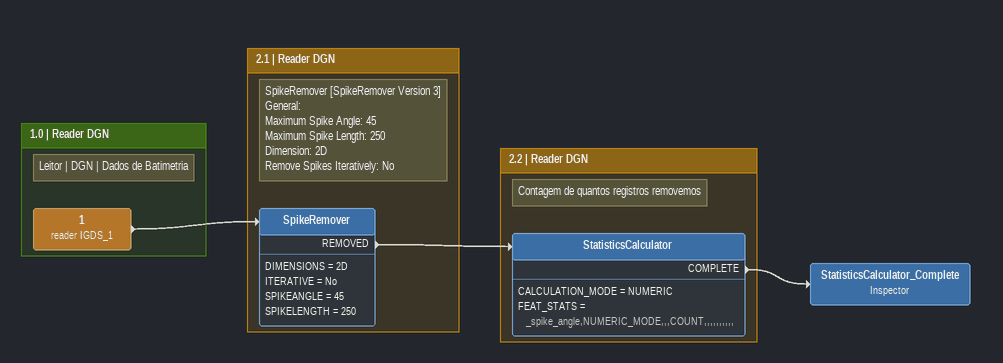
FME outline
StatisticsCalculator_Complete: Inspector

Bookmark: 1.0 | Reader DGN
Note: Leitor | DGN | Dados de Batimetria
1 (reader IGDS_1)
    -> SpikeRemover

Bookmark: 2.1 | Reader DGN
Note: SpikeRemover [SpikeRemover Version 3] / General: / Maximum Spike Angle: 45 / Maximum Spike Length: 250 / Dimension: 2D / Remove Spikes Iteratively: No
SpikeRemover
    DIMENSIONS = 2D
    ITERATIVE = No
    SPIKEANGLE = 45
    SPIKELENGTH = 250
    REMOVED -> StatisticsCalculator

Bookmark: 2.2 | Reader DGN
Note: Contagem de quantos registros removemos
StatisticsCalculator
    CALCULATION_MODE = NUMERIC
    FEAT_STATS = _spike_angle,NUMERIC_MODE,,,COUNT,,,,,,,,,,
    COMPLETE -> StatisticsCalculator_Complete
